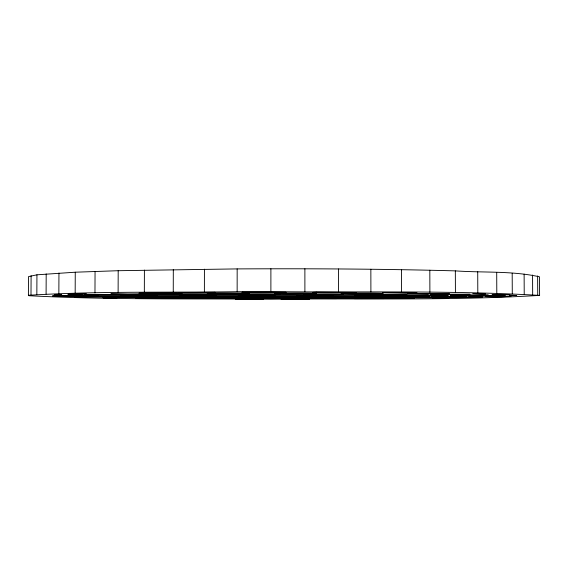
<?xml version="1.0" encoding="UTF-8"?>
<svg xmlns="http://www.w3.org/2000/svg" width="568" height="568" viewBox="0 0 568 568"><rect width="100%" height="100%" fill="white"/><g stroke="black" fill="none" stroke-linecap="round" stroke-linejoin="round"><path stroke-width="0.85" d="M28.4 295.296C97.838 291.015 167.595 292.712 237.147 291.718L237.168 268.905C309.901 268.55 382.64 268.898 455.337 270.872C483.254 272.853 512.144 270.709 539.501 276.815L539.6 295.395C450.31 300.749 360.424 298.15 270.929 299.222C190.252 298.463 109.432 299.961 28.847 295.708L28.4 295.296L28.499 276.609L36.941 274.813L75.26 272.207L118.194 270.709L237.168 268.905M237.147 291.718L270.886 291.661L270.893 268.778M144.336 292.264L144.407 270.084M173.254 292.03L173.311 269.566M204.388 291.838L204.423 269.168M75.168 293.251L75.26 272.207M94.97 292.889L95.055 271.426M118.116 292.555L118.194 270.709M30.999 294.884L31.105 275.714M36.842 294.465L36.941 274.813M46.093 294.046L46.193 273.918M58.852 293.642L58.951 273.045M436.167 298.101L432.355 298.236L448.905 298.008L437.736 298.172M82.339 294.238L67.89 294.316L86.435 294.011L83.077 293.862M270.886 291.661C360.417 292.605 450.218 290.269 539.6 295.395M111.52 297.902L102.978 297.746L116.838 297.959L113.934 297.852M537.626 275.927L537.733 294.984M532.564 275.026L532.663 294.565M524.122 274.131L524.221 294.146M512.187 273.251L512.286 293.734M496.709 272.399L496.801 293.344M477.716 271.603L477.809 292.974M455.337 270.872L455.422 292.634M429.82 270.226L429.891 292.328M401.505 269.679L401.562 292.08M370.854 269.253L370.897 291.881M338.436 268.955L338.464 291.739M304.881 268.792L304.895 291.668M84.944 294.735L123.717 294.849L84.944 294.735M364.578 297.625L396.5 297.596L364.578 297.625M365.437 298.094L334.722 298.122L365.437 298.094M367.248 294.281L389.023 294.614L406.88 294.238L367.248 294.281M368.142 294.998L330.356 295.041L368.142 294.998M96.546 296.162L131.968 296.262L96.546 296.162M98.363 295.559L61.074 295.452L98.363 295.559M376.541 296.468L411.154 296.432L376.541 296.468M377.031 297.014L343.825 297.043L377.031 297.014M382.64 292.492L382.548 292.563A22.095 0.391 -0.1 0 0 416.955 292.776L382.64 292.492M111.001 293.947L127.63 294.366L151.4 294.075L111.001 293.947M106.33 297.369L138.933 297.447L106.33 297.369M383.783 298.157L414.519 298.129L383.783 298.157M108.353 296.851L74.174 296.766L108.353 296.851M383.947 298.591L354.333 298.619L383.947 298.591M390.67 295.097L428.478 295.055L390.67 295.097M390.649 295.743L354.517 295.786L390.649 295.743M120.785 295.502L157.563 295.608L120.785 295.502M396.784 297.092L430.004 297.057L396.784 297.092M407.639 293.457L429.621 293.819L449.288 293.407L407.639 293.457M128.979 296.808L162.725 296.901L128.979 296.808M412.041 295.836L448.202 295.8L412.041 295.836M147.226 294.792L185.445 294.906L147.226 294.792M415.364 297.667L447.293 297.639L415.364 297.667M135.937 297.916L167.113 297.994L135.937 297.916M430.203 294.345L469.864 294.295L430.203 294.345M153.509 296.212L188.469 296.304L153.509 296.212M431.502 296.517L466.136 296.482L431.502 296.517M176.108 294.011L175.647 294.096L215.904 294.132L176.108 294.011M158.806 297.405L191.018 297.49L158.806 297.405M450.573 295.154L450.154 295.232L488.409 295.111L450.573 295.154M180.106 295.559L179.666 295.63L216.373 295.658L180.106 295.559M449.423 297.135L449.054 297.192L482.665 297.099L449.423 297.135M163.335 298.434L193.198 298.498L163.335 298.434M473.009 293.592L485.335 293.876L473.009 293.592M215.102 292.314L214.612 292.385A22.294 0.405 0.1 0 1 182.633 292.591L178.757 292.534L215.102 292.314M183.45 296.851L183.031 296.915L216.77 296.943L183.45 296.851M469.189 295.885L468.706 295.956L505.371 295.85L469.189 295.885M54.265 295.019L61.656 294.87L54.265 295.019M209.081 294.849L208.484 294.927L246.753 294.962L209.081 294.849M186.29 297.959L185.892 298.008L217.104 298.03L186.29 297.959M492.712 294.401L492.065 294.487L509.446 294.735L492.712 294.401M242.777 292.215L241.968 292.307A22.131 0.405 0 0 0 266.094 292.726A22.131 0.405 0 0 0 285.775 292.25L242.777 292.215M210.11 296.262L209.564 296.326L244.609 296.354L210.11 296.262M486.13 296.56L485.59 296.624L501.48 296.815L511.008 296.34L486.13 296.56M240.754 294.075L239.973 294.16L279.946 294.196L240.754 294.075M510.071 295.211L509.375 295.282L516.731 295.481L510.071 295.211M210.984 297.447L210.472 297.504L242.799 297.533L210.984 297.447M239.036 295.608L238.333 295.679L274.805 295.715L239.036 295.608M211.722 298.47L211.246 298.512L241.251 298.534L211.722 298.47M237.594 296.901L236.955 296.957L270.489 296.986L237.594 296.901M270.51 294.906L269.63 294.984L307.636 295.019L270.51 294.906M236.366 297.994L235.784 298.044L266.818 298.065L236.366 297.994M266.356 296.311L265.568 296.375L300.394 296.404L266.356 296.311M235.315 298.938L263.659 299.002L235.315 298.938M304.924 294.139L303.837 294.217L343.519 294.26L304.924 294.139M262.849 297.49L262.139 297.547L294.281 297.568L262.849 297.49M297.575 295.665L296.61 295.736L332.848 295.765L297.575 295.665M259.853 298.498L259.2 298.548L289.041 298.569L259.853 298.498M291.405 296.943L290.553 297L323.888 297.029L291.405 296.943M286.166 298.03L285.392 298.079L316.255 298.108L286.166 298.03M281.65 298.967L280.947 299.016L309.56 299.002L281.65 298.967M322.248 296.354L321.225 296.418L355.838 296.446L322.248 296.354M314.416 297.533L313.508 297.582L345.465 297.611L314.416 297.533M307.714 298.534L306.897 298.583L336.575 298.605L307.714 298.534M75.139 296.276L58.319 296.446L52.483 295.935L75.139 296.276M316.213 292.2L313.848 292.286A22.06 0.398 0 0 0 329.362 292.797A22.06 0.398 0 0 0 356.455 292.435L316.213 292.2M217.246 293.564A21.073 0.362 0.1 0 0 249.324 293.294A21.073 0.362 0.1 0 0 218.211 292.939A21.073 0.362 0.1 0 0 217.246 293.564M349.015 293.699A20.945 0.355 -0.1 0 0 382.825 293.429A20.945 0.355 -0.1 0 0 354.546 293.081A20.945 0.355 -0.1 0 0 349.015 293.699M146.111 293.436A21.264 0.362 0.1 0 0 181.298 293.315A21.264 0.362 0.1 0 0 154.283 292.832A21.264 0.362 0.1 0 0 146.111 293.436M283.375 293.628A20.966 0.362 0 0 0 316.326 293.365A20.966 0.362 0 0 0 286.641 293.01A20.966 0.362 0 0 0 283.375 293.628"/></g></svg>
